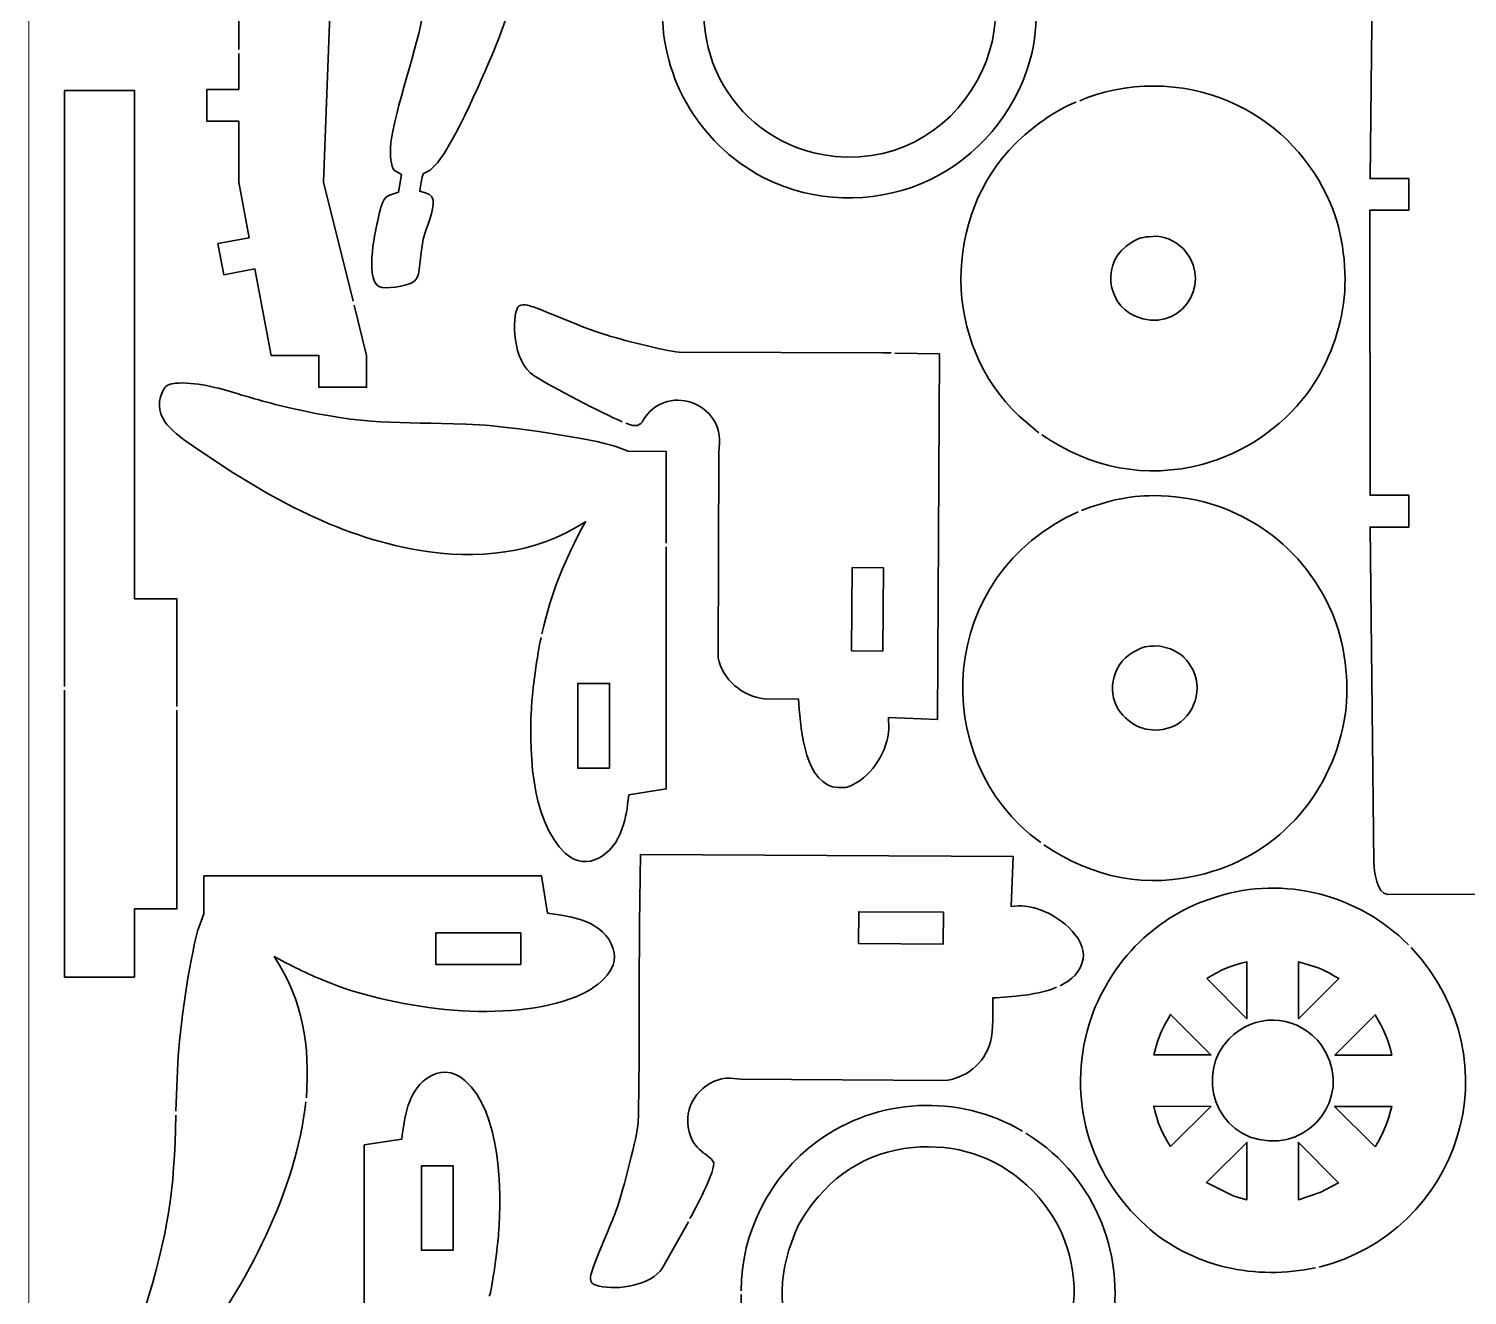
# Model space of a CAD drawing. Header units: millimetres. Extents: x -5 to 375, y 132 to 712.
# Drawn here: x -5 to 110.4, y 203 to 304.6 of the extents above; entities that cross this region are included whole.
import ezdxf

# ---------------------------------------------------------------- set-up
doc = ezdxf.new("R2010")
doc.units = ezdxf.units.MM
doc.header["$MEASUREMENT"] = 0
doc.layers.add('Camada 1', color=7, linetype='Continuous')

msp = doc.modelspace()

# ---------------------------------------------------------------- linework, layer by layer
at = {"layer": 'Camada 1', "color": 3, "lineweight": 20}
msp.add_open_spline([(185.0124, 131.5126), (185.0124, 131.5126), (185.0124, 421.5125), (185.0124, 421.5125), (185.0124, 421.5125), (185.0124, 421.5125), (-4.9877, 421.5125), (-4.9877, 421.5125), (-4.9877, 421.5125), (-4.9877, 421.5125), (-4.9877, 131.5126), (-4.9877, 131.5126), (-4.9877, 131.5126), (-4.9877, 131.5126), (185.0124, 131.5126), (185.0124, 131.5126)], degree=3, knots=[0, 0, 0, 0, 0.2, 0.2, 0.2, 0.2, 0.4, 0.4, 0.4, 0.4, 0.6, 0.6, 0.6, 0.6, 1, 1, 1, 1], dxfattribs=at)
at = {"layer": 'Camada 1', "color": 5, "lineweight": 35}
for points, knots in [([(21.0375, 282.7625), (21.0375, 282.7625), (18.6625, 292.3126), (18.6625, 292.3126), (18.6625, 292.3126), (18.6625, 292.3126), (19.2124, 307.2376), (19.2124, 307.2376), (19.2124, 307.2376), (19.2124, 307.2376), (20.9374, 311.8875), (20.9374, 311.8875), (20.9374, 311.8875), (20.9374, 311.8875), (21.8874, 328.5125), (21.8874, 328.5125), (21.8874, 328.5125), (21.8874, 328.5125), (24.5374, 331.2126), (24.5374, 331.2126), (24.5374, 331.2126), (24.5374, 331.2126), (24.5374, 332.0626), (24.5374, 332.0626), (24.5374, 332.0626), (24.5374, 332.0626), (23.8124, 332.0626), (23.8124, 332.0626), (23.8124, 332.0626), (23.8124, 332.0626), (23.8124, 334.6376), (23.8124, 334.6376), (23.8124, 334.6376), (23.8124, 334.6376), (21.2624, 334.6376), (21.2624, 334.6376), (21.2624, 334.6376), (21.2624, 334.6376), (21.2624, 332.0626), (21.2624, 332.0626), (21.2624, 332.0626), (21.2624, 332.0626), (18.7624, 332.0626), (18.7624, 332.0626), (18.7624, 332.0626), (18.7624, 332.0626), (17.2624, 325.8626), (17.2624, 325.8626), (17.2624, 325.8626), (17.2624, 325.8626), (14.7874, 326.4376), (14.7874, 326.4376), (14.7874, 326.4376), (14.7874, 326.4376), (14.1874, 323.9626), (14.1874, 323.9626), (14.1874, 323.9626), (14.1874, 323.9626), (16.6624, 323.3626), (16.6624, 323.3626), (16.6624, 323.3626), (16.6624, 323.3626), (14.1874, 312.9876), (14.1874, 312.9876), (14.1874, 312.9876), (14.1874, 312.9876), (14.1374, 311.8875), (14.1374, 311.8875), (14.1374, 311.8875), (14.1374, 311.8875), (13.7624, 311.1375), (13.7624, 311.1375), (13.7624, 311.1375), (13.7624, 311.1375), (13.4374, 310.1626), (13.4374, 310.1626), (13.4374, 310.1626), (13.4374, 310.1626), (11.0124, 310.9875), (11.0124, 310.9875), (11.0124, 310.9875), (11.0124, 310.9875), (10.2624, 308.8125), (10.2624, 308.8125), (10.2624, 308.8125), (10.2624, 308.8125), (12.6874, 307.9625), (12.6874, 307.9625), (12.6874, 307.9625), (12.6874, 307.9625), (12.4124, 307.2376), (12.4124, 307.2376), (12.4124, 307.2376), (12.4124, 307.2376), (11.8624, 307.2376), (11.8624, 307.2376), (11.8624, 307.2376), (11.8624, 307.2376), (11.8624, 302.9625), (11.8624, 302.9625)], [0, 0, 0, 0, 0.03846154, 0.03846154, 0.03846154, 0.03846154, 0.07692308, 0.07692308, 0.07692308, 0.07692308, 0.11538462, 0.11538462, 0.11538462, 0.11538462, 0.15384615, 0.15384615, 0.15384615, 0.15384615, 0.19230769, 0.19230769, 0.19230769, 0.19230769, 0.23076923, 0.23076923, 0.23076923, 0.23076923, 0.26923077, 0.26923077, 0.26923077, 0.26923077, 0.30769231, 0.30769231, 0.30769231, 0.30769231, 0.34615385, 0.34615385, 0.34615385, 0.34615385, 0.38461538, 0.38461538, 0.38461538, 0.38461538, 0.42307692, 0.42307692, 0.42307692, 0.42307692, 0.46153846, 0.46153846, 0.46153846, 0.46153846, 0.5, 0.5, 0.5, 0.5, 0.53846154, 0.53846154, 0.53846154, 0.53846154, 0.57692308, 0.57692308, 0.57692308, 0.57692308, 0.61538462, 0.61538462, 0.61538462, 0.61538462, 0.65384615, 0.65384615, 0.65384615, 0.65384615, 0.69230769, 0.69230769, 0.69230769, 0.69230769, 0.73076923, 0.73076923, 0.73076923, 0.73076923, 0.76923077, 0.76923077, 0.76923077, 0.76923077, 0.80769231, 0.80769231, 0.80769231, 0.80769231, 0.84615385, 0.84615385, 0.84615385, 0.84615385, 0.88461538, 0.88461538, 0.88461538, 0.88461538, 0.92307692, 0.92307692, 0.92307692, 0.92307692, 1, 1, 1, 1]), ([(27.2374, 313.6126), (27.1385, 311.0419), (27.0296, 308.0006), (26.5624, 305.4626), (26.5624, 305.4626), (26.0136, 302.4815), (24.086, 297.2005), (24.0374, 295.0625), (24.0374, 295.0625), (24.0289, 294.6885), (24.0154, 293.5317), (24.3624, 293.2626), (24.3624, 293.2626), (24.3624, 293.2626), (24.9124, 292.9375), (24.9124, 292.9375), (24.9124, 292.9375), (24.9124, 292.9375), (24.6874, 291.5126), (24.6874, 291.5126), (24.6874, 291.5126), (23.4228, 291.1754), (23.4296, 291.1323), (22.9874, 289.1125), (22.9874, 289.1125), (22.8137, 288.319), (21.8558, 284.0822), (23.3624, 283.8625), (23.3624, 283.8625), (23.9493, 283.7769), (25.8813, 283.9862), (26.1624, 284.6125), (26.1624, 284.6125), (26.516, 285.4002), (26.3581, 286.8142), (26.8124, 288.2876), (26.8124, 288.2876), (27.0355, 289.0112), (27.7499, 290.5652), (27.3624, 291.1376), (27.3624, 291.1376), (27.1661, 291.4275), (26.6782, 291.5253), (26.3874, 291.5875), (26.3874, 291.5875), (26.7907, 294.0074), (26.4453, 292.3088), (27.8124, 293.8876), (27.8124, 293.8876), (29.0649, 295.334), (31.7415, 301.3443), (32.4874, 303.2626), (32.4874, 303.2626), (35.2824, 310.3771), (37.3618, 318.1105), (35.1874, 325.6876), (35.1874, 325.6876), (35.1874, 325.6876), (34.9874, 326.3626), (34.9874, 326.3626), (34.9874, 326.3626), (37.8204, 324.8575), (39.0523, 324.1709), (42.2124, 323.3126), (42.2124, 323.3126), (46.7989, 322.0669), (52.8549, 321.3773), (57.5124, 322.7876), (57.5124, 322.7876), (59.6645, 323.4393), (63.0334, 325.1171), (61.2124, 327.8376), (61.2124, 327.8376), (60.7822, 328.4803), (60.2788, 328.734), (59.6874, 329.0626)], [0, 0, 0, 0, 0.05, 0.05, 0.05, 0.05, 0.1, 0.1, 0.1, 0.1, 0.15, 0.15, 0.15, 0.15, 0.2, 0.2, 0.2, 0.2, 0.25, 0.25, 0.25, 0.25, 0.3, 0.3, 0.3, 0.3, 0.35, 0.35, 0.35, 0.35, 0.4, 0.4, 0.4, 0.4, 0.45, 0.45, 0.45, 0.45, 0.5, 0.5, 0.5, 0.5, 0.55, 0.55, 0.55, 0.55, 0.6, 0.6, 0.6, 0.6, 0.65, 0.65, 0.65, 0.65, 0.7, 0.7, 0.7, 0.7, 0.75, 0.75, 0.75, 0.75, 0.8, 0.8, 0.8, 0.8, 0.85, 0.85, 0.85, 0.85, 0.9, 0.9, 0.9, 0.9, 1, 1, 1, 1]), ([(120.0374, 304.5875), (120.0374, 304.5875), (120.0374, 308.8625), (120.0374, 308.8625), (120.0374, 308.8625), (120.0374, 308.8625), (116.5124, 308.8625), (116.5124, 308.8625), (116.5124, 308.8625), (116.5124, 308.8625), (116.5124, 317.3626), (116.5124, 317.3626), (116.5124, 317.3626), (116.5124, 317.3626), (120.0374, 317.3626), (120.0374, 317.3626), (120.0374, 317.3626), (120.0635, 318.2718), (120.3231, 321.9131), (119.1374, 322.4376), (119.1374, 322.4376), (119.1374, 322.4376), (103.8874, 322.4376), (103.8874, 322.4376), (103.8874, 322.4376), (103.1626, 322.2362), (102.9677, 320.5092), (102.9374, 319.9126), (102.9374, 319.9126), (102.9374, 319.9126), (102.6374, 292.6126), (102.6374, 292.6126), (102.6374, 292.6126), (102.6374, 292.6126), (105.7374, 292.6126), (105.7374, 292.6126), (105.7374, 292.6126), (105.7374, 292.6126), (105.7374, 290.0625), (105.7374, 290.0625), (105.7374, 290.0625), (105.7374, 290.0625), (102.6124, 290.0625), (102.6124, 290.0625), (102.6124, 290.0625), (102.6124, 290.0625), (102.6374, 267.1875), (102.6374, 267.1875), (102.6374, 267.1875), (102.6374, 267.1875), (105.7374, 267.1875), (105.7374, 267.1875), (105.7374, 267.1875), (105.7374, 267.1875), (105.7374, 264.6376), (105.7374, 264.6376), (105.7374, 264.6376), (105.7374, 264.6376), (102.6374, 264.6376), (102.6374, 264.6376), (102.6374, 264.6376), (102.6374, 264.6376), (102.9374, 237.6875), (102.9374, 237.6875), (102.9374, 237.6875), (102.9688, 237.0209), (103.1559, 235.212), (104.0624, 235.1377), (104.0624, 235.1377), (104.0624, 235.1377), (119.1374, 235.1627), (119.1374, 235.1627), (119.1374, 235.1627), (119.4779, 235.2573), (119.7726, 235.9492), (119.8625, 236.2876), (119.8625, 236.2876), (120.0475, 236.9842), (120.0374, 237.4823), (120.0374, 238.1876)], [0, 0, 0, 0, 0.04761905, 0.04761905, 0.04761905, 0.04761905, 0.0952381, 0.0952381, 0.0952381, 0.0952381, 0.14285714, 0.14285714, 0.14285714, 0.14285714, 0.19047619, 0.19047619, 0.19047619, 0.19047619, 0.23809524, 0.23809524, 0.23809524, 0.23809524, 0.28571429, 0.28571429, 0.28571429, 0.28571429, 0.33333333, 0.33333333, 0.33333333, 0.33333333, 0.38095238, 0.38095238, 0.38095238, 0.38095238, 0.42857143, 0.42857143, 0.42857143, 0.42857143, 0.47619048, 0.47619048, 0.47619048, 0.47619048, 0.52380952, 0.52380952, 0.52380952, 0.52380952, 0.57142857, 0.57142857, 0.57142857, 0.57142857, 0.61904762, 0.61904762, 0.61904762, 0.61904762, 0.66666667, 0.66666667, 0.66666667, 0.66666667, 0.71428571, 0.71428571, 0.71428571, 0.71428571, 0.76190476, 0.76190476, 0.76190476, 0.76190476, 0.80952381, 0.80952381, 0.80952381, 0.80952381, 0.85714286, 0.85714286, 0.85714286, 0.85714286, 0.9047619, 0.9047619, 0.9047619, 0.9047619, 1, 1, 1, 1]), ([(45.8624, 305.8875), (45.8624, 300.0572), (49.4742, 294.5983), (54.8874, 292.2626), (54.8874, 292.2626), (58.8059, 290.5719), (63.4612, 290.6604), (67.3124, 292.5126), (67.3124, 292.5126), (67.3124, 292.5126), (67.9874, 292.8626), (67.9874, 292.8626), (67.9874, 292.8626), (71.7117, 294.868), (74.6116, 298.6222), (75.5124, 302.7625), (75.5124, 302.7625), (76.7648, 308.5186), (74.6974, 314.2735), (70.0874, 317.8875), (70.0874, 317.8875), (70.0874, 317.8875), (68.7124, 318.8375), (68.7124, 318.8375)], [0, 0, 0, 0, 0.14285714, 0.14285714, 0.14285714, 0.14285714, 0.28571429, 0.28571429, 0.28571429, 0.28571429, 0.42857143, 0.42857143, 0.42857143, 0.42857143, 0.57142857, 0.57142857, 0.57142857, 0.57142857, 0.71428571, 0.71428571, 0.71428571, 0.71428571, 1, 1, 1, 1]), ([(11.8624, 302.6625), (11.8624, 302.6625), (11.8624, 299.7626), (11.8624, 299.7626), (11.8624, 299.7626), (11.8624, 299.7626), (9.3124, 299.7626), (9.3124, 299.7626), (9.3124, 299.7626), (9.3124, 299.7626), (9.3124, 297.2126), (9.3124, 297.2126), (9.3124, 297.2126), (9.3124, 297.2126), (11.8624, 297.2126), (11.8624, 297.2126), (11.8624, 297.2126), (11.8624, 297.2126), (11.8624, 292.3126), (11.8624, 292.3126), (11.8624, 292.3126), (11.8624, 292.3126), (12.6874, 287.8626), (12.6874, 287.8626), (12.6874, 287.8626), (12.6874, 287.8626), (10.1874, 287.3875), (10.1874, 287.3875), (10.1874, 287.3875), (10.1874, 287.3875), (10.6624, 284.8876), (10.6624, 284.8876), (10.6624, 284.8876), (10.6624, 284.8876), (13.1624, 285.3626), (13.1624, 285.3626), (13.1624, 285.3626), (13.1624, 285.3626), (14.4624, 278.4125), (14.4624, 278.4125), (14.4624, 278.4125), (14.4624, 278.4125), (18.2874, 278.4125), (18.2874, 278.4125), (18.2874, 278.4125), (18.2874, 278.4125), (18.2874, 275.8625), (18.2874, 275.8625), (18.2874, 275.8625), (18.2874, 275.8625), (22.1124, 275.8625), (22.1124, 275.8625), (22.1124, 275.8625), (22.1124, 275.8625), (22.1124, 278.4125), (22.1124, 278.4125), (22.1124, 278.4125), (22.1124, 278.4125), (21.1124, 282.4625), (21.1124, 282.4625)], [0, 0, 0, 0, 0.0625, 0.0625, 0.0625, 0.0625, 0.125, 0.125, 0.125, 0.125, 0.1875, 0.1875, 0.1875, 0.1875, 0.25, 0.25, 0.25, 0.25, 0.3125, 0.3125, 0.3125, 0.3125, 0.375, 0.375, 0.375, 0.375, 0.4375, 0.4375, 0.4375, 0.4375, 0.5, 0.5, 0.5, 0.5, 0.5625, 0.5625, 0.5625, 0.5625, 0.625, 0.625, 0.625, 0.625, 0.6875, 0.6875, 0.6875, 0.6875, 0.75, 0.75, 0.75, 0.75, 0.8125, 0.8125, 0.8125, 0.8125, 0.875, 0.875, 0.875, 0.875, 1, 1, 1, 1]), ([(76.3124, 272.0376), (80.1917, 269.3825), (84.6236, 268.4526), (89.2374, 269.6876), (89.2374, 269.6876), (92.4527, 270.5482), (95.5269, 272.6253), (97.5374, 275.2875), (97.5374, 275.2875), (99.1323, 277.3994), (100.1395, 279.9771), (100.5124, 282.5876), (100.5124, 282.5876), (100.8501, 285.0641), (100.4622, 288.296), (99.4624, 290.6126), (99.4624, 290.6126), (97.9814, 294.0442), (95.3988, 296.8413), (92.0374, 298.4875), (92.0374, 298.4875), (88.3326, 300.3019), (83.8331, 300.548), (79.9624, 299.1126), (79.9624, 299.1126), (79.9624, 299.1126), (79.3374, 298.8626), (79.3374, 298.8626)], [0, 0, 0, 0, 0.125, 0.125, 0.125, 0.125, 0.25, 0.25, 0.25, 0.25, 0.375, 0.375, 0.375, 0.375, 0.5, 0.5, 0.5, 0.5, 0.625, 0.625, 0.625, 0.625, 0.75, 0.75, 0.75, 0.75, 1, 1, 1, 1]), ([(6.8874, 250.2375), (6.8874, 250.2375), (6.8874, 258.8876), (6.8874, 258.8876), (6.8874, 258.8876), (6.8874, 258.8876), (3.4874, 258.8876), (3.4874, 258.8876), (3.4874, 258.8876), (3.4874, 258.8876), (3.4874, 299.6875), (3.4874, 299.6875), (3.4874, 299.6875), (3.4874, 299.6875), (-2.1126, 299.6875), (-2.1126, 299.6875), (-2.1126, 299.6875), (-2.1126, 299.6875), (-2.1126, 251.8376), (-2.1126, 251.8376)], [0, 0, 0, 0, 0.16666667, 0.16666667, 0.16666667, 0.16666667, 0.33333333, 0.33333333, 0.33333333, 0.33333333, 0.5, 0.5, 0.5, 0.5, 0.66666667, 0.66666667, 0.66666667, 0.66666667, 1, 1, 1, 1]), ([(79.0624, 298.7375), (77.5124, 298.2215), (75.3503, 296.6003), (74.1874, 295.4376), (74.1874, 295.4376), (68.3128, 289.5638), (68.301, 279.3615), (74.4624, 273.5626), (74.4624, 273.5626), (74.4624, 273.5626), (76.0624, 272.2126), (76.0624, 272.2126)], [0, 0, 0, 0, 0.25, 0.25, 0.25, 0.25, 0.5, 0.5, 0.5, 0.5, 1, 1, 1, 1]), ([(64.2124, 278.6126), (64.2124, 278.6126), (63.5374, 278.6126), (63.5374, 278.6126), (63.5374, 278.6126), (63.5374, 278.6126), (47.1874, 278.6876), (47.1874, 278.6876), (47.1874, 278.6876), (46.0116, 278.7876), (42.3961, 279.7131), (41.1624, 280.1126), (41.1624, 280.1126), (38.8885, 280.849), (37.5098, 281.5771), (35.4874, 282.3125), (35.4874, 282.3125), (35.2022, 282.4162), (34.483, 282.644), (34.2624, 282.2876), (34.2624, 282.2876), (33.7709, 281.4936), (33.7832, 277.9137), (35.5624, 276.7876), (35.5624, 276.7876), (37.1025, 275.8129), (40.9596, 273.8065), (42.6374, 273.0875)], [0, 0, 0, 0, 0.125, 0.125, 0.125, 0.125, 0.25, 0.25, 0.25, 0.25, 0.375, 0.375, 0.375, 0.375, 0.5, 0.5, 0.5, 0.5, 0.625, 0.625, 0.625, 0.625, 0.75, 0.75, 0.75, 0.75, 1, 1, 1, 1]), ([(42.9124, 272.9875), (44.7636, 272.2168), (43.7768, 273.7906), (46.0124, 274.6375), (46.0124, 274.6375), (47.4094, 275.1667), (49.1392, 274.5251), (49.9374, 273.2875), (49.9374, 273.2875), (50.5574, 272.3262), (50.4482, 271.66), (50.3874, 270.6625), (50.3874, 270.6625), (50.3874, 270.6625), (50.3374, 254.1375), (50.3374, 254.1375), (50.3374, 254.1375), (50.6463, 252.416), (52.3545, 250.9953), (54.0124, 250.8625), (54.0124, 250.8625), (54.0124, 250.8625), (56.7874, 250.8125), (56.7874, 250.8125), (56.7874, 250.8125), (56.8969, 248.951), (57.1321, 244.4535), (59.5124, 243.7875), (59.5124, 243.7875), (59.5124, 243.7875), (59.9624, 243.7375), (59.9624, 243.7375), (59.9624, 243.7375), (60.501, 243.7141), (60.5861, 243.676), (61.1624, 243.9625), (61.1624, 243.9625), (62.7172, 244.7356), (63.9584, 246.7076), (64.0124, 248.4375), (64.0124, 248.4375), (64.0124, 248.4375), (63.9874, 249.3626), (63.9874, 249.3626), (63.9874, 249.3626), (63.9874, 249.3626), (67.9374, 249.1875), (67.9374, 249.1875), (67.9374, 249.1875), (67.9374, 249.1875), (68.0874, 278.5376), (68.0874, 278.5376), (68.0874, 278.5376), (68.0874, 278.5376), (64.5124, 278.5876), (64.5124, 278.5876)], [0, 0, 0, 0, 0.06666667, 0.06666667, 0.06666667, 0.06666667, 0.13333333, 0.13333333, 0.13333333, 0.13333333, 0.2, 0.2, 0.2, 0.2, 0.26666667, 0.26666667, 0.26666667, 0.26666667, 0.33333333, 0.33333333, 0.33333333, 0.33333333, 0.4, 0.4, 0.4, 0.4, 0.46666667, 0.46666667, 0.46666667, 0.46666667, 0.53333333, 0.53333333, 0.53333333, 0.53333333, 0.6, 0.6, 0.6, 0.6, 0.66666667, 0.66666667, 0.66666667, 0.66666667, 0.73333333, 0.73333333, 0.73333333, 0.73333333, 0.8, 0.8, 0.8, 0.8, 0.86666667, 0.86666667, 0.86666667, 0.86666667, 1, 1, 1, 1]), ([(46.1624, 263.3376), (46.1624, 263.3376), (46.1624, 270.7125), (46.1624, 270.7125), (46.1624, 270.7125), (46.1624, 270.7125), (43.1124, 270.7376), (43.1124, 270.7376), (43.1124, 270.7376), (43.1124, 270.7376), (42.2124, 271.0876), (42.2124, 271.0876), (42.2124, 271.0876), (40.046, 271.7764), (33.5253, 272.7143), (31.1625, 272.8375), (31.1625, 272.8375), (25.1936, 273.1487), (22.9085, 272.6995), (16.9374, 273.9875), (16.9374, 273.9875), (14.8619, 274.4352), (13.3852, 274.8374), (11.3624, 275.4626), (11.3624, 275.4626), (10.0158, 275.8788), (7.9146, 276.3851), (6.5124, 276.1376), (6.5124, 276.1376), (6.0389, 276.054), (5.9224, 275.8575), (5.7374, 275.4876), (5.7374, 275.4876), (4.7893, 273.3543), (6.7866, 272.1307), (8.2874, 271.0876), (8.2874, 271.0876), (13.7944, 267.2603), (19.5784, 263.9364), (26.2874, 262.7876), (26.2874, 262.7876), (30.985, 261.9832), (35.6166, 262.4456), (39.6874, 265.0625), (39.6874, 265.0625), (37.9893, 261.9348), (36.9943, 259.5584), (36.1874, 256.0626)], [0, 0, 0, 0, 0.07692308, 0.07692308, 0.07692308, 0.07692308, 0.15384615, 0.15384615, 0.15384615, 0.15384615, 0.23076923, 0.23076923, 0.23076923, 0.23076923, 0.30769231, 0.30769231, 0.30769231, 0.30769231, 0.38461538, 0.38461538, 0.38461538, 0.38461538, 0.46153846, 0.46153846, 0.46153846, 0.46153846, 0.53846154, 0.53846154, 0.53846154, 0.53846154, 0.61538462, 0.61538462, 0.61538462, 0.61538462, 0.69230769, 0.69230769, 0.69230769, 0.69230769, 0.76923077, 0.76923077, 0.76923077, 0.76923077, 0.84615385, 0.84615385, 0.84615385, 0.84615385, 1, 1, 1, 1]), ([(76.4624, 239.1376), (80.3632, 236.4678), (84.7399, 235.5678), (89.3874, 236.8126), (89.3874, 236.8126), (95.5031, 238.4506), (99.7311, 243.4777), (100.6624, 249.6875), (100.6624, 249.6875), (100.9978, 252.1472), (100.6086, 255.4046), (99.6124, 257.7125), (99.6124, 257.7125), (97.0972, 263.5396), (91.6027, 267.1626), (85.2874, 267.1626), (85.2874, 267.1626), (83.2768, 267.1626), (81.3331, 266.7009), (79.4874, 265.9626)], [0, 0, 0, 0, 0.16666667, 0.16666667, 0.16666667, 0.16666667, 0.33333333, 0.33333333, 0.33333333, 0.33333333, 0.5, 0.5, 0.5, 0.5, 0.66666667, 0.66666667, 0.66666667, 0.66666667, 1, 1, 1, 1]), ([(36.1374, 255.7626), (35.9281, 255.3441), (35.4401, 251.4519), (35.3874, 250.7376), (35.3874, 250.7376), (35.1243, 247.1702), (35.203, 241.0716), (38.0874, 238.4376), (38.0874, 238.4376), (39.791, 236.8818), (41.92, 238.3104), (42.6124, 240.3875), (42.6124, 240.3875), (42.9685, 241.4559), (43.0206, 242.0031), (43.1624, 243.1375), (43.1624, 243.1375), (43.1624, 243.1375), (46.1624, 243.6125), (46.1624, 243.6125), (46.1624, 243.6125), (46.1624, 243.6125), (46.1624, 263.0376), (46.1624, 263.0376)], [0, 0, 0, 0, 0.14285714, 0.14285714, 0.14285714, 0.14285714, 0.28571429, 0.28571429, 0.28571429, 0.28571429, 0.42857143, 0.42857143, 0.42857143, 0.42857143, 0.57142857, 0.57142857, 0.57142857, 0.57142857, 0.71428571, 0.71428571, 0.71428571, 0.71428571, 1, 1, 1, 1]), ([(-2.1126, 251.5376), (-2.1126, 251.5376), (-2.1126, 228.5126), (-2.1126, 228.5126), (-2.1126, 228.5126), (-2.1126, 228.5126), (3.4874, 228.5126), (3.4874, 228.5126), (3.4874, 228.5126), (3.4874, 228.5126), (3.4874, 233.9876), (3.4874, 233.9876), (3.4874, 233.9876), (3.4874, 233.9876), (6.8874, 233.9876), (6.8874, 233.9876), (6.8874, 233.9876), (6.8874, 233.9876), (6.8874, 249.9375), (6.8874, 249.9375)], [0, 0, 0, 0, 0.16666667, 0.16666667, 0.16666667, 0.16666667, 0.33333333, 0.33333333, 0.33333333, 0.33333333, 0.5, 0.5, 0.5, 0.5, 0.66666667, 0.66666667, 0.66666667, 0.66666667, 1, 1, 1, 1]), ([(77.7624, 227.8126), (78.6762, 228.2695), (79.4371, 228.9329), (79.6124, 229.9876), (79.6124, 229.9876), (79.9084, 231.7689), (77.485, 233.5396), (75.9624, 233.9876), (75.9624, 233.9876), (75.1748, 234.2193), (74.6385, 234.2677), (73.8374, 234.1876), (73.8374, 234.1876), (73.8374, 234.1876), (74.0124, 238.1876), (74.0124, 238.1876), (74.0124, 238.1876), (74.0124, 238.1876), (44.0874, 238.3625), (44.0874, 238.3625), (44.0874, 238.3625), (44.0874, 238.3625), (44.0124, 232.8376), (44.0124, 232.8376), (44.0124, 232.8376), (43.9931, 230.7359), (44.0159, 217.4276), (43.8874, 216.5626), (43.8874, 216.5626), (43.6808, 215.1718), (42.584, 210.879), (42.0124, 209.4126), (42.0124, 209.4126), (41.6917, 208.5898), (40.1675, 205.1661), (40.0875, 204.4626), (40.0875, 204.4626), (40.0315, 203.9706), (40.2823, 203.8397), (40.7874, 203.7126), (40.7874, 203.7126), (42.2836, 203.3361), (44.9593, 203.7852), (45.8624, 205.1626), (45.8624, 205.1626), (45.8624, 205.1626), (47.9374, 208.8626), (47.9374, 208.8626)], [0, 0, 0, 0, 0.07692308, 0.07692308, 0.07692308, 0.07692308, 0.15384615, 0.15384615, 0.15384615, 0.15384615, 0.23076923, 0.23076923, 0.23076923, 0.23076923, 0.30769231, 0.30769231, 0.30769231, 0.30769231, 0.38461538, 0.38461538, 0.38461538, 0.38461538, 0.46153846, 0.46153846, 0.46153846, 0.46153846, 0.53846154, 0.53846154, 0.53846154, 0.53846154, 0.61538462, 0.61538462, 0.61538462, 0.61538462, 0.69230769, 0.69230769, 0.69230769, 0.69230769, 0.76923077, 0.76923077, 0.76923077, 0.76923077, 0.84615385, 0.84615385, 0.84615385, 0.84615385, 1, 1, 1, 1]), ([(17.2874, 218.8126), (17.5621, 223.0705), (17.0583, 226.5134), (14.7124, 230.1626), (14.7124, 230.1626), (16.561, 229.187), (17.2643, 228.7955), (19.2624, 228.0126), (19.2624, 228.0126), (24.6041, 225.9196), (33.5291, 224.7214), (38.9874, 226.9626), (38.9874, 226.9626), (40.4182, 227.5501), (42.4944, 228.9756), (41.9124, 230.7876), (41.9124, 230.7876), (41.1919, 233.0308), (38.5329, 233.4006), (36.6374, 233.6376), (36.6374, 233.6376), (36.6374, 233.6376), (36.1624, 236.6375), (36.1624, 236.6375), (36.1624, 236.6375), (36.1624, 236.6375), (9.0624, 236.6375), (9.0624, 236.6375), (9.0624, 236.6375), (9.0624, 236.6375), (9.0624, 233.5876), (9.0624, 233.5876), (9.0624, 233.5876), (9.0624, 233.5876), (8.5624, 232.1877), (8.5624, 232.1877), (8.5624, 232.1877), (7.8551, 229.6143), (7.1208, 224.3608), (6.9624, 221.6376), (6.9624, 221.6376), (6.9624, 221.6376), (6.8124, 217.7376), (6.8124, 217.7376)], [0, 0, 0, 0, 0.08333333, 0.08333333, 0.08333333, 0.08333333, 0.16666667, 0.16666667, 0.16666667, 0.16666667, 0.25, 0.25, 0.25, 0.25, 0.33333333, 0.33333333, 0.33333333, 0.33333333, 0.41666667, 0.41666667, 0.41666667, 0.41666667, 0.5, 0.5, 0.5, 0.5, 0.58333333, 0.58333333, 0.58333333, 0.58333333, 0.66666667, 0.66666667, 0.66666667, 0.66666667, 0.75, 0.75, 0.75, 0.75, 0.83333333, 0.83333333, 0.83333333, 0.83333333, 1, 1, 1, 1]), ([(105.7124, 231.1126), (101.684, 235.141), (95.7675, 236.678), (90.3374, 234.9627), (90.3374, 234.9627), (88.1362, 234.2674), (86.6228, 233.4498), (84.8374, 231.9627), (84.8374, 231.9627), (82.9151, 230.3615), (81.3226, 228.0073), (80.4124, 225.6877), (80.4124, 225.6877), (80.4124, 225.6877), (80.0874, 224.7376), (80.0874, 224.7376), (80.0874, 224.7376), (78.3349, 218.7289), (80.0236, 212.7673), (84.6374, 208.5626), (84.6374, 208.5626), (88.2782, 205.2446), (93.5332, 204.1367), (98.2624, 205.1876)], [0, 0, 0, 0, 0.14285714, 0.14285714, 0.14285714, 0.14285714, 0.28571429, 0.28571429, 0.28571429, 0.28571429, 0.42857143, 0.42857143, 0.42857143, 0.42857143, 0.57142857, 0.57142857, 0.57142857, 0.57142857, 0.71428571, 0.71428571, 0.71428571, 0.71428571, 1, 1, 1, 1]), ([(48.0624, 209.1376), (48.3249, 209.5877), (50.2448, 213.126), (49.9374, 213.7126), (49.9374, 213.7126), (49.6034, 214.3501), (48.0404, 214.5575), (47.8874, 216.8626), (47.8874, 216.8626), (47.7651, 218.705), (49.4544, 220.4253), (51.2874, 220.4126), (51.2874, 220.4126), (51.2874, 220.4126), (52.1374, 220.3126), (52.1374, 220.3126), (52.1374, 220.3126), (52.1374, 220.3126), (68.4374, 220.2126), (68.4374, 220.2126), (68.4374, 220.2126), (70.1374, 220.3132), (71.7221, 221.5924), (72.1874, 223.3126), (72.1874, 223.3126), (72.4407, 224.2489), (72.3535, 225.863), (72.3624, 226.8376), (72.3624, 226.8376), (73.7174, 226.915), (76.2511, 227.0944), (77.4874, 227.7126)], [0, 0, 0, 0, 0.11111111, 0.11111111, 0.11111111, 0.11111111, 0.22222222, 0.22222222, 0.22222222, 0.22222222, 0.33333333, 0.33333333, 0.33333333, 0.33333333, 0.44444444, 0.44444444, 0.44444444, 0.44444444, 0.55555556, 0.55555556, 0.55555556, 0.55555556, 0.66666667, 0.66666667, 0.66666667, 0.66666667, 0.77777778, 0.77777778, 0.77777778, 0.77777778, 1, 1, 1, 1]), ([(31.9624, 202.8876), (32.1917, 203.3461), (32.6564, 207.1661), (32.7124, 207.9126), (32.7124, 207.9126), (32.9734, 211.3945), (32.8902, 217.72), (30.0124, 220.2126), (30.0124, 220.2126), (29.023, 221.0695), (27.9693, 221.1021), (26.9124, 220.3376), (26.9124, 220.3376), (25.4035, 219.2461), (25.15, 217.2133), (24.9374, 215.5126), (24.9374, 215.5126), (24.9374, 215.5126), (21.9374, 215.0376), (21.9374, 215.0376), (21.9374, 215.0376), (21.9374, 215.0376), (21.9374, 195.6126), (21.9374, 195.6126)], [0, 0, 0, 0, 0.14285714, 0.14285714, 0.14285714, 0.14285714, 0.28571429, 0.28571429, 0.28571429, 0.28571429, 0.42857143, 0.42857143, 0.42857143, 0.42857143, 0.57142857, 0.57142857, 0.57142857, 0.57142857, 0.71428571, 0.71428571, 0.71428571, 0.71428571, 1, 1, 1, 1]), ([(6.8124, 217.4376), (6.697, 211.2035), (6.1932, 207.9231), (4.3124, 201.8376), (4.3124, 201.8376), (3.9055, 200.5209), (3.3215, 198.0711), (3.7124, 196.7126), (3.7124, 196.7126), (3.8599, 196.1999), (4.8784, 195.9397), (5.3374, 195.9626), (5.3374, 195.9626), (6.7047, 196.0308), (7.3459, 196.9579), (8.2124, 198.1126), (8.2124, 198.1126), (12.3996, 203.6923), (16.5291, 211.43), (17.2374, 218.5126)], [0, 0, 0, 0, 0.16666667, 0.16666667, 0.16666667, 0.16666667, 0.33333333, 0.33333333, 0.33333333, 0.33333333, 0.5, 0.5, 0.5, 0.5, 0.66666667, 0.66666667, 0.66666667, 0.66666667, 1, 1, 1, 1]), ([(74.7624, 216.1376), (69.5815, 219.1851), (63.1226, 218.8551), (58.2624, 215.3126), (58.2624, 215.3126), (54.5067, 212.5751), (52.1624, 207.9865), (52.1624, 203.3376)], [0, 0, 0, 0, 0.33333333, 0.33333333, 0.33333333, 0.33333333, 1, 1, 1, 1]), ([(52.1624, 203.0376), (52.1624, 199.8446), (53.3018, 196.7769), (55.1374, 194.1876), (55.1374, 194.1876), (56.804, 191.8366), (59.732, 189.7965), (62.4874, 188.9126), (62.4874, 188.9126), (64.6772, 188.2101), (67.1683, 188.023), (69.4374, 188.3876), (69.4374, 188.3876), (71.3436, 188.6939), (72.5785, 189.1265), (74.2874, 190.0126), (74.2874, 190.0126), (77.704, 191.8523), (80.5511, 195.3213), (81.6124, 199.0626), (81.6124, 199.0626), (83.3552, 205.2062), (81.0171, 211.8912), (75.7374, 215.5126), (75.7374, 215.5126), (75.7374, 215.5126), (75.0125, 215.9876), (75.0125, 215.9876)], [0, 0, 0, 0, 0.125, 0.125, 0.125, 0.125, 0.25, 0.25, 0.25, 0.25, 0.375, 0.375, 0.375, 0.375, 0.5, 0.5, 0.5, 0.5, 0.625, 0.625, 0.625, 0.625, 0.75, 0.75, 0.75, 0.75, 1, 1, 1, 1])]:
    msp.add_open_spline(points, degree=3, knots=knots, dxfattribs=at)
at = {"layer": 'Camada 1', "lineweight": 35}
for points, knots in [([(50.4624, 311.3875), (46.8553, 303.9163), (51.274, 295.893), (58.6874, 294.5376), (58.6874, 294.5376), (69.6879, 292.5264), (77.2057, 305.7146), (69.3624, 314.1125), (69.3624, 314.1125), (66.6922, 316.9715), (62.6749, 318.2285), (58.8124, 317.5626), (58.8124, 317.5626), (55.6536, 317.018), (53.1364, 315.376), (51.2874, 312.7626), (51.2874, 312.7626), (51.2874, 312.7626), (50.4624, 311.3875), (50.4624, 311.3875)], [0, 0, 0, 0, 0.16666667, 0.16666667, 0.16666667, 0.16666667, 0.33333333, 0.33333333, 0.33333333, 0.33333333, 0.5, 0.5, 0.5, 0.5, 0.66666667, 0.66666667, 0.66666667, 0.66666667, 1, 1, 1, 1]), ([(85.5375, 287.9875), (84.5387, 287.9043), (84.3192, 287.9833), (83.4874, 287.4875), (83.4874, 287.4875), (81.0069, 286.009), (81.4855, 282.5992), (83.7374, 281.5875), (83.7374, 281.5875), (87.291, 279.991), (90.0041, 284.0644), (87.8624, 286.7375), (87.8624, 286.7375), (87.2943, 287.4466), (86.4372, 287.8979), (85.5375, 287.9875)], [0, 0, 0, 0, 0.2, 0.2, 0.2, 0.2, 0.4, 0.4, 0.4, 0.4, 0.6, 0.6, 0.6, 0.6, 1, 1, 1, 1]), ([(61.0374, 254.7126), (61.0374, 254.7126), (63.5374, 254.6875), (63.5374, 254.6875), (63.5374, 254.6875), (63.5374, 254.6875), (63.5874, 261.3626), (63.5874, 261.3626), (63.5874, 261.3626), (63.5874, 261.3626), (61.0874, 261.3875), (61.0874, 261.3875), (61.0874, 261.3875), (61.0874, 261.3875), (61.0374, 254.7126), (61.0374, 254.7126)], [0, 0, 0, 0, 0.2, 0.2, 0.2, 0.2, 0.4, 0.4, 0.4, 0.4, 0.6, 0.6, 0.6, 0.6, 1, 1, 1, 1]), ([(85.6874, 255.1126), (84.5077, 255.0143), (84.59, 255.1249), (83.6374, 254.5875), (83.6374, 254.5875), (81.7382, 253.516), (81.5647, 251.1097), (82.6124, 249.7626), (82.6124, 249.7626), (83.6021, 248.4901), (85.0626, 248.0535), (86.5874, 248.5375), (86.5874, 248.5375), (88.2573, 249.0675), (89.3402, 251.3304), (88.4374, 253.1375), (88.4374, 253.1375), (87.996, 254.0212), (87.5218, 254.4615), (86.6124, 254.8626), (86.6124, 254.8626), (86.6124, 254.8626), (85.6874, 255.1126), (85.6874, 255.1126)], [0, 0, 0, 0, 0.14285714, 0.14285714, 0.14285714, 0.14285714, 0.28571429, 0.28571429, 0.28571429, 0.28571429, 0.42857143, 0.42857143, 0.42857143, 0.42857143, 0.57142857, 0.57142857, 0.57142857, 0.57142857, 0.71428571, 0.71428571, 0.71428571, 0.71428571, 1, 1, 1, 1]), ([(41.6124, 245.2876), (41.6124, 245.2876), (41.6124, 252.0876), (41.6124, 252.0876), (41.6124, 252.0876), (41.6124, 252.0876), (39.0624, 252.0876), (39.0624, 252.0876), (39.0624, 252.0876), (39.0624, 252.0876), (39.0624, 245.2876), (39.0624, 245.2876), (39.0624, 245.2876), (39.0624, 245.2876), (41.6124, 245.2876), (41.6124, 245.2876)], [0, 0, 0, 0, 0.2, 0.2, 0.2, 0.2, 0.4, 0.4, 0.4, 0.4, 0.6, 0.6, 0.6, 0.6, 1, 1, 1, 1]), ([(68.4124, 233.7126), (68.4124, 233.7126), (61.6124, 233.7626), (61.6124, 233.7626), (61.6124, 233.7626), (61.6124, 233.7626), (61.5874, 231.2126), (61.5874, 231.2126), (61.5874, 231.2126), (61.5874, 231.2126), (68.3874, 231.1626), (68.3874, 231.1626), (68.3874, 231.1626), (68.3874, 231.1626), (68.4124, 233.7126), (68.4124, 233.7126)], [0, 0, 0, 0, 0.2, 0.2, 0.2, 0.2, 0.4, 0.4, 0.4, 0.4, 0.6, 0.6, 0.6, 0.6, 1, 1, 1, 1]), ([(34.4874, 229.5126), (34.4874, 229.5126), (34.4874, 232.0627), (34.4874, 232.0627), (34.4874, 232.0627), (34.4874, 232.0627), (27.6874, 232.0627), (27.6874, 232.0627), (27.6874, 232.0627), (27.6874, 232.0627), (27.6874, 229.5126), (27.6874, 229.5126), (27.6874, 229.5126), (27.6874, 229.5126), (34.4874, 229.5126), (34.4874, 229.5126)], [0, 0, 0, 0, 0.2, 0.2, 0.2, 0.2, 0.4, 0.4, 0.4, 0.4, 0.6, 0.6, 0.6, 0.6, 1, 1, 1, 1]), ([(89.5374, 228.4126), (89.5374, 228.4126), (92.7624, 225.1626), (92.7624, 225.1626), (92.7624, 225.1626), (92.7624, 225.1626), (92.7624, 229.7376), (92.7624, 229.7376), (92.7624, 229.7376), (91.4378, 229.4587), (90.6896, 229.0904), (89.5374, 228.4126)], [0, 0, 0, 0, 0.25, 0.25, 0.25, 0.25, 0.5, 0.5, 0.5, 0.5, 1, 1, 1, 1]), ([(98.2375, 229.3376), (98.2375, 229.3376), (96.8874, 229.7376), (96.8874, 229.7376), (96.8874, 229.7376), (96.8874, 229.7376), (96.8874, 225.1626), (96.8874, 225.1626), (96.8874, 225.1626), (96.8874, 225.1626), (100.1374, 228.3876), (100.1374, 228.3876), (100.1374, 228.3876), (99.2736, 228.8941), (99.1707, 228.9878), (98.2375, 229.3376)], [0, 0, 0, 0, 0.2, 0.2, 0.2, 0.2, 0.4, 0.4, 0.4, 0.4, 0.6, 0.6, 0.6, 0.6, 1, 1, 1, 1]), ([(85.5874, 223.3376), (85.5874, 223.3376), (85.2874, 222.2626), (85.2874, 222.2626), (85.2874, 222.2626), (85.2874, 222.2626), (89.8624, 222.2626), (89.8624, 222.2626), (89.8624, 222.2626), (89.8624, 222.2626), (86.6374, 225.5126), (86.6374, 225.5126), (86.6374, 225.5126), (86.0466, 224.4952), (85.9658, 224.3972), (85.5874, 223.3376)], [0, 0, 0, 0, 0.2, 0.2, 0.2, 0.2, 0.4, 0.4, 0.4, 0.4, 0.6, 0.6, 0.6, 0.6, 1, 1, 1, 1]), ([(98.4124, 223.4376), (96.4308, 225.5716), (93.3741, 225.5993), (91.3374, 223.5626), (91.3374, 223.5626), (88.5847, 220.8099), (90.1872, 215.6162), (94.5124, 215.3626), (94.5124, 215.3626), (98.5601, 215.1253), (101.2292, 219.6212), (98.7124, 223.0626), (98.7124, 223.0626), (98.7124, 223.0626), (98.4124, 223.4376), (98.4124, 223.4376)], [0, 0, 0, 0, 0.2, 0.2, 0.2, 0.2, 0.4, 0.4, 0.4, 0.4, 0.6, 0.6, 0.6, 0.6, 1, 1, 1, 1]), ([(104.3875, 222.2376), (104.0832, 223.6041), (103.7172, 224.3168), (103.0374, 225.4876), (103.0374, 225.4876), (103.0374, 225.4876), (99.8124, 222.2376), (99.8124, 222.2376), (99.8124, 222.2376), (99.8124, 222.2376), (104.3875, 222.2376), (104.3875, 222.2376)], [0, 0, 0, 0, 0.25, 0.25, 0.25, 0.25, 0.5, 0.5, 0.5, 0.5, 1, 1, 1, 1]), ([(86.6124, 214.9126), (86.6124, 214.9126), (89.8624, 218.1376), (89.8624, 218.1376), (89.8624, 218.1376), (89.8624, 218.1376), (85.2874, 218.1626), (85.2874, 218.1626), (85.2874, 218.1626), (85.5762, 216.7907), (85.9113, 216.1045), (86.6124, 214.9126)], [0, 0, 0, 0, 0.25, 0.25, 0.25, 0.25, 0.5, 0.5, 0.5, 0.5, 1, 1, 1, 1]), ([(103.0374, 214.8876), (103.7566, 216.0178), (104.0445, 216.8803), (104.3875, 218.1376), (104.3875, 218.1376), (104.3875, 218.1376), (99.7874, 218.1376), (99.7874, 218.1376), (99.7874, 218.1376), (99.7874, 218.1376), (103.0374, 214.8876), (103.0374, 214.8876)], [0, 0, 0, 0, 0.25, 0.25, 0.25, 0.25, 0.5, 0.5, 0.5, 0.5, 1, 1, 1, 1]), ([(56.7625, 208.5626), (55.1641, 205.1383), (54.9585, 201.5904), (56.6124, 198.1376), (56.6124, 198.1376), (59.8144, 191.4529), (68.1127, 189.6158), (73.7374, 193.5126), (73.7374, 193.5126), (79.9748, 197.834), (80.6969, 206.6803), (75.0874, 211.8126), (75.0874, 211.8126), (72.5102, 214.1705), (69.3701, 215.1407), (65.9374, 214.8376), (65.9374, 214.8376), (62.2271, 214.51), (59.0859, 212.3861), (57.1625, 209.2376), (57.1625, 209.2376), (57.1625, 209.2376), (56.7625, 208.5626), (56.7625, 208.5626)], [0, 0, 0, 0, 0.14285714, 0.14285714, 0.14285714, 0.14285714, 0.28571429, 0.28571429, 0.28571429, 0.28571429, 0.42857143, 0.42857143, 0.42857143, 0.42857143, 0.57142857, 0.57142857, 0.57142857, 0.57142857, 0.71428571, 0.71428571, 0.71428571, 0.71428571, 1, 1, 1, 1]), ([(91.7124, 210.9376), (91.7124, 210.9376), (92.7624, 210.6376), (92.7624, 210.6376), (92.7624, 210.6376), (92.7624, 210.6376), (92.7624, 215.2376), (92.7624, 215.2376), (92.7624, 215.2376), (92.7624, 215.2376), (89.5124, 212.0126), (89.5124, 212.0126), (89.5124, 212.0126), (89.5124, 212.0126), (91.7124, 210.9376), (91.7124, 210.9376)], [0, 0, 0, 0, 0.2, 0.2, 0.2, 0.2, 0.4, 0.4, 0.4, 0.4, 0.6, 0.6, 0.6, 0.6, 1, 1, 1, 1]), ([(98.6874, 211.2376), (98.6874, 211.2376), (100.1124, 211.9876), (100.1124, 211.9876), (100.1124, 211.9876), (100.1124, 211.9876), (96.8874, 215.2376), (96.8874, 215.2376), (96.8874, 215.2376), (96.8874, 215.2376), (96.8874, 210.6376), (96.8874, 210.6376), (96.8874, 210.6376), (96.8874, 210.6376), (98.6874, 211.2376), (98.6874, 211.2376)], [0, 0, 0, 0, 0.2, 0.2, 0.2, 0.2, 0.4, 0.4, 0.4, 0.4, 0.6, 0.6, 0.6, 0.6, 1, 1, 1, 1]), ([(26.5124, 213.3626), (26.5124, 213.3626), (26.5124, 206.5876), (26.5124, 206.5876), (26.5124, 206.5876), (26.5124, 206.5876), (29.0624, 206.5876), (29.0624, 206.5876), (29.0624, 206.5876), (29.0624, 206.5876), (29.0624, 213.3626), (29.0624, 213.3626), (29.0624, 213.3626), (29.0624, 213.3626), (26.5124, 213.3626), (26.5124, 213.3626)], [0, 0, 0, 0, 0.2, 0.2, 0.2, 0.2, 0.4, 0.4, 0.4, 0.4, 0.6, 0.6, 0.6, 0.6, 1, 1, 1, 1])]:
    msp.add_open_spline(points, degree=3, knots=knots, dxfattribs=at)
at = {"layer": 'Camada 1', "color": 5, "lineweight": 35}
for points in [[(79.2124, 265.8626), (67.9744, 260.8607), (66.946, 246.0497), (76.2125, 239.3125)], [(98.5624, 205.2376), (109.6386, 208.0066), (114.4991, 221.6672), (105.9374, 230.8876)]]:
    msp.add_open_spline(points, degree=3, dxfattribs=at)

doc.saveas('drawing.dxf')
